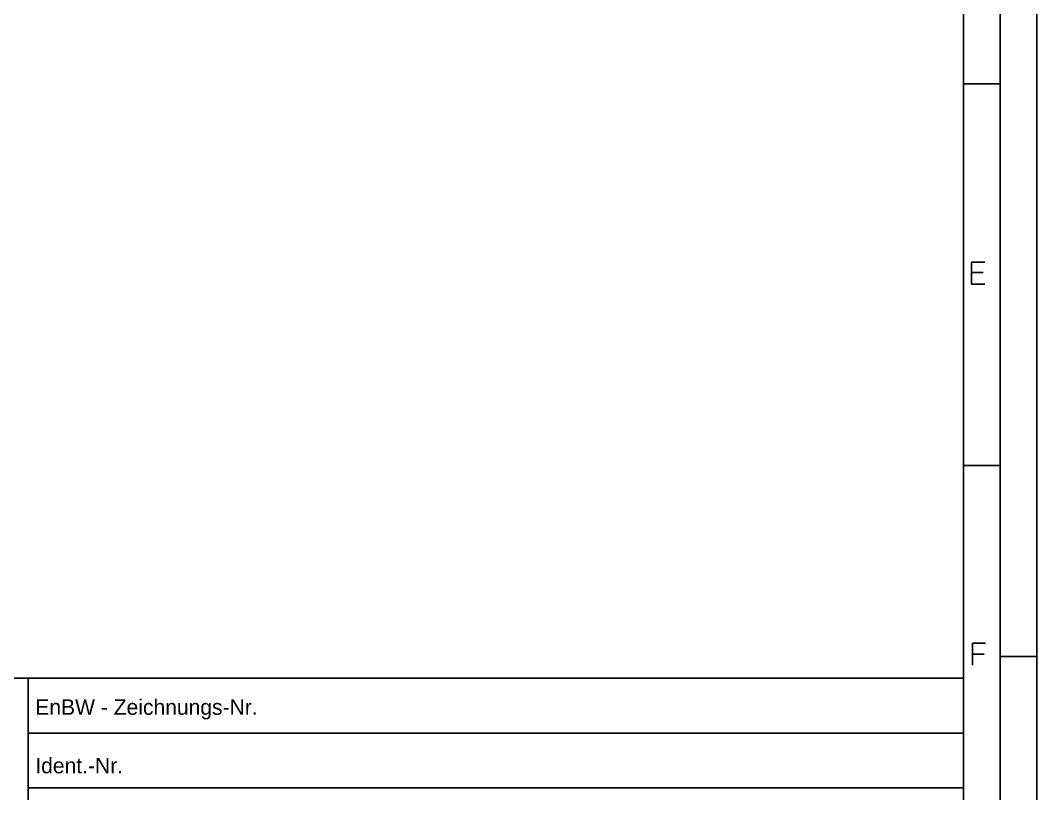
# Model space of a CAD drawing. Extents: x 0 to 594, y 0 to 420.
# Drawn here: x 454.9 to 594, y 104.2 to 210 of the extents above; entities that cross this region are included whole.
import ezdxf

# ---------------------------------------------------------------- set-up
doc = ezdxf.new("R2010")
doc.units = 0
doc.styles.add('HTX1', font='O8116901', dxfattribs={"width": 1.02})

msp = doc.modelspace()

# ---------------------------------------------------------------- linework, layer by layer
at = {"layer": 'GT_1', "flags": 128}
for points in [[(594, 420), (594, 0)], [(594, 420), (594, 0)], [(589, 414.9), (589, 5)], [(584, 120), (584, 410), (409.2, 410), (409.2, 120), (584, 120)], [(584, 409.9), (584, 10)], [(589, 201.3), (584, 201.3)], [(586.9, 176.9), (585.1, 176.9)], [(585.1, 176.9), (585.1, 173.9)], [(586.7, 175.5), (585.1, 175.5)], [(586.9, 173.9), (585.1, 173.9)], [(589, 149.1), (584, 149.1)], [(587, 124.8), (585.2, 124.8)], [(585.2, 124.8), (585.2, 121.8)], [(586.8, 123.3), (585.2, 123.3)], [(594, 123), (589, 123)], [(584, 120), (409, 120)], [(456, 120), (456, 19)], [(584, 112.5), (456, 112.5)], [(584, 105), (456, 105)]]:
    msp.add_lwpolyline(points, dxfattribs=at)

# ---------------------------------------------------------------- texts
at = {"layer": 'GT_1', "style": 'HTX1', "width": 1.02}
for s, height, p in [('EnBW - Zeichnungs-Nr.', 2.1125, (457, 115)), ('Ident.-Nr.', 2.112, (457, 107))]:
    msp.add_text(s, height=height, dxfattribs=at).set_placement(p)

doc.saveas('drawing.dxf')
